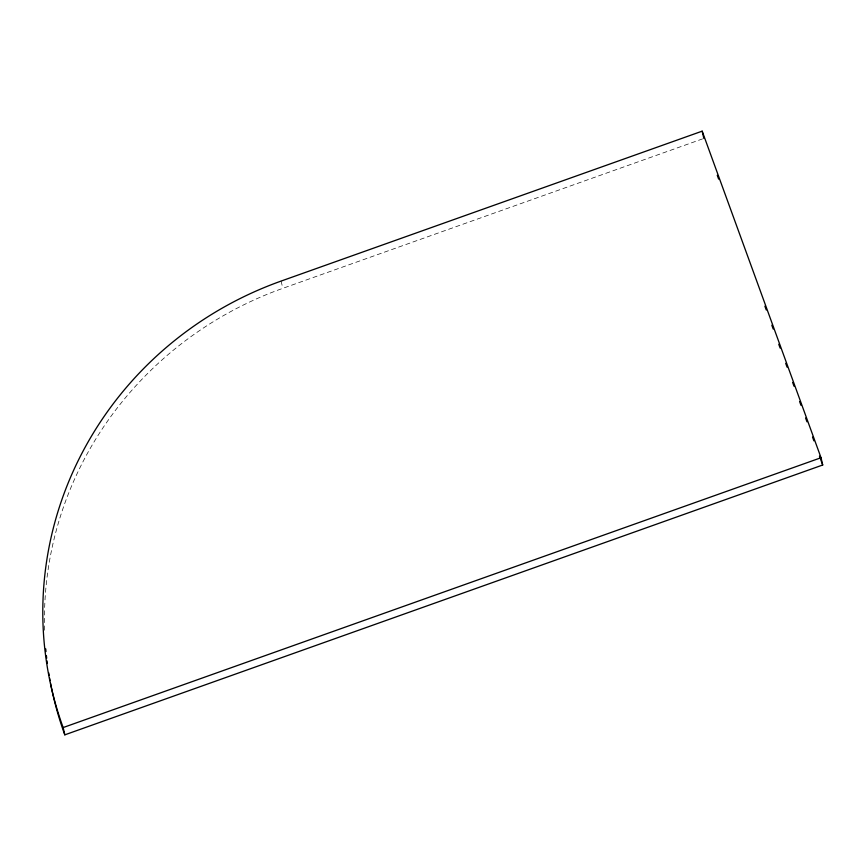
<?xml version="1.0" encoding="UTF-8"?>
<svg xmlns="http://www.w3.org/2000/svg" width="866" height="866" viewBox="0 0 866 866"><rect width="100%" height="100%" fill="white"/><g stroke="black" fill="none" stroke-linecap="round" stroke-linejoin="round"><path stroke-width="0.65" stroke-dasharray="4.33 3.25" d="M44.621 630.21A357.701 347.374 -12.9 0 1 282.792 288.346L702.564 138.896M281.125 281.071L282.792 288.346"/><path stroke-width="1.3" d="M702.174 131.156L281.125 281.071A357.701 347.374 -12.9 0 0 63.142 727.559L64.809 734.844L822.7 465.01L821.033 457.724L702.174 131.156L703.842 138.441M63.142 727.559L821.033 457.724M717.254 175.289L718.639 179.1M764.884 306.174L766.28 309.985M771.822 325.226L773.208 329.048M778.761 344.289L780.147 348.1M785.7 363.352L787.086 367.162M792.639 382.415L794.025 386.225M799.578 401.478L800.963 405.288M805.586 417.997L806.971 421.807M812.524 437.049L813.91 440.859M819.463 456.111L822.7 465.01M64.809 734.844A357.701 347.374 -12.9 0 1 50.564 683.339M50.066 680.708A357.701 347.374 -12.9 0 1 49.589 678.078M49.135 675.437A357.701 347.374 -12.9 0 1 48.702 672.795M47.349 663.518A357.701 347.374 -12.9 0 1 47.013 660.866M46.688 658.203A357.701 347.374 -12.9 0 1 46.396 655.54M45.985 651.557A357.701 347.374 -12.9 0 1 45.746 648.894"/></g></svg>
